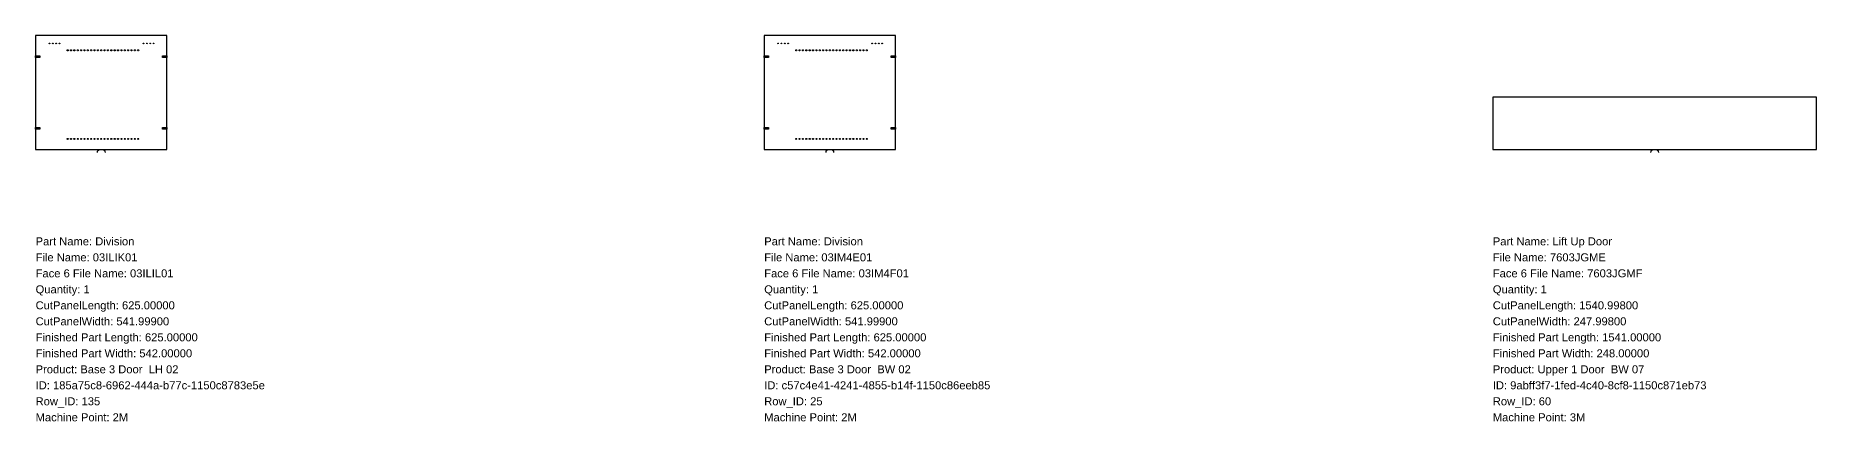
# Model space of a CAD drawing. Header units: inches. Extents: x 0 to 77089, y -1296 to 609.
# Drawn here: x 49044 to 57525, y -1296 to 542 of the extents above; entities that cross this region are included whole.
import ezdxf

# ---------------------------------------------------------------- set-up
doc = ezdxf.new("R2010")
doc.units = ezdxf.units.IN
doc.header["$MEASUREMENT"] = 0
for name, color, linetype in [('BORDER_Z19P0RT1001', 7, 'Continuous'), ('HBORE_Z9P5', 4, 'Continuous'), ('NESTTEXT', 1, 'Continuous'), ('VBORE_Z11P0', 3, 'Continuous'), ('VBORE_Z2P0', 3, 'Continuous')]:
    doc.layers.add(name, color=color, linetype=linetype)
doc.styles.get("Standard").update_dxf_attribs({"font": 'arial.ttf'})

msp = doc.modelspace()

# ---------------------------------------------------------------- linework, layer by layer
at = {"layer": 'BORDER_Z19P0RT1001', "color": 2}
for points in [[(49338.507, -15, -0.41421356), (49353.507, 0), (49669.182, 0), (49669.182, 541.999), (49044.182, 541.999), (49044.182, 0), (49359.857, 0, -0.41421356), (49374.857, -15)], [(52808.307, -15, -0.41421356), (52823.307, 0), (53138.982, 0), (53138.982, 541.999), (52513.982, 541.999), (52513.982, 0), (52829.657, 0, -0.41421356), (52844.657, -15)], [(56736.106, -15, -0.41421356), (56751.106, 0), (57524.78, 0), (57524.78, 247.998), (55983.782, 247.998), (55983.782, 0), (56757.456, 0, -0.41421356), (56772.456, -15)]]:
    msp.add_lwpolyline(points, format="xyb", dxfattribs=at)
at = {"layer": 'HBORE_Z9P5', "color": 4}
for points in [[(49044.182, 445.999), (49064.182, 445.999), (49064.182, 437.999), (49044.182, 437.999), (49044.182, 445.999)], [(49669.182, 437.999), (49649.182, 437.999), (49649.182, 445.999), (49669.182, 445.999), (49669.182, 437.999)], [(52513.982, 445.999), (52533.982, 445.999), (52533.982, 437.999), (52513.982, 437.999), (52513.982, 445.999)], [(53138.982, 437.999), (53118.982, 437.999), (53118.982, 445.999), (53138.982, 445.999), (53138.982, 437.999)], [(49044.182, 103.999), (49064.182, 103.999), (49064.182, 95.999), (49044.182, 95.999), (49044.182, 103.999)], [(49669.182, 95.999), (49649.182, 95.999), (49649.182, 103.999), (49669.182, 103.999), (49669.182, 95.999)], [(52513.982, 103.999), (52533.982, 103.999), (52533.982, 95.999), (52513.982, 95.999), (52513.982, 103.999)], [(53138.982, 95.999), (53118.982, 95.999), (53118.982, 103.999), (53138.982, 103.999), (53138.982, 95.999)]]:
    msp.add_lwpolyline(points, close=True, dxfattribs=at)
at = {"layer": 'VBORE_Z11P0', "color": 3}
for centre in [(49196.682, 471.999), (49228.682, 471.999), (49260.682, 471.999), (49292.682, 471.999), (49324.682, 471.999), (49356.682, 471.999), (49388.682, 471.999), (49420.682, 471.999), (49452.682, 471.999), (49484.682, 471.999), (49516.682, 471.999), (52666.482, 471.999), (52698.482, 471.999), (52730.482, 471.999), (52762.482, 471.999), (52794.482, 471.999), (52826.482, 471.999), (52858.482, 471.999), (52890.482, 471.999), (52922.482, 471.999), (52954.482, 471.999), (52986.482, 471.999), (49196.682, 49.999), (49228.682, 49.999), (49260.682, 49.999), (49292.682, 49.999), (49324.682, 49.999), (49356.682, 49.999), (49388.682, 49.999), (49420.682, 49.999), (49452.682, 49.999), (49484.682, 49.999), (49516.682, 49.999), (52666.482, 49.999), (52698.482, 49.999), (52730.482, 49.999), (52762.482, 49.999), (52794.482, 49.999), (52826.482, 49.999), (52858.482, 49.999), (52890.482, 49.999), (52922.482, 49.999), (52954.482, 49.999), (52986.482, 49.999)]:
    msp.add_circle(centre, 2.505, dxfattribs=at)
at = {"layer": 'VBORE_Z11P0', "color": 1}
for centre in [(49212.682, 471.999), (49244.682, 471.999), (49276.682, 471.999), (49308.682, 471.999), (49340.682, 471.999), (49372.682, 471.999), (49404.682, 471.999), (49436.682, 471.999), (49468.682, 471.999), (49500.682, 471.999), (49532.682, 471.999), (52682.482, 471.999), (52714.482, 471.999), (52746.482, 471.999), (52778.482, 471.999), (52810.482, 471.999), (52842.482, 471.999), (52874.482, 471.999), (52906.482, 471.999), (52938.482, 471.999), (52970.482, 471.999), (53002.482, 471.999), (49212.682, 49.999), (49244.682, 49.999), (49276.682, 49.999), (49308.682, 49.999), (49340.682, 49.999), (49372.682, 49.999), (49404.682, 49.999), (49436.682, 49.999), (49468.682, 49.999), (49500.682, 49.999), (49532.682, 49.999), (52682.482, 49.999), (52714.482, 49.999), (52746.482, 49.999), (52778.482, 49.999), (52810.482, 49.999), (52842.482, 49.999), (52874.482, 49.999), (52906.482, 49.999), (52938.482, 49.999), (52970.482, 49.999), (53002.482, 49.999)]:
    msp.add_circle(centre, 2.505, dxfattribs=at)
at = {"layer": 'VBORE_Z2P0', "color": 3}
for centre in [(49110.182, 504.999), (49142.182, 504.999), (49574.182, 504.999), (49606.182, 504.999), (52579.982, 504.999), (52611.982, 504.999), (53043.982, 504.999), (53075.982, 504.999)]:
    msp.add_circle(centre, 1.5, dxfattribs=at)
at = {"layer": 'VBORE_Z2P0', "color": 1}
for centre in [(49126.182, 504.999), (49158.182, 504.999), (49558.182, 504.999), (49590.182, 504.999), (52595.982, 504.999), (52627.982, 504.999), (53027.982, 504.999), (53059.982, 504.999)]:
    msp.add_circle(centre, 1.5, dxfattribs=at)

# ---------------------------------------------------------------- texts
at = {"layer": 'NESTTEXT', "color": 1}
for s, p in [('Part Name: Division', (49044.182, -457.2)), ('Part Name: Division', (52513.982, -457.2)), ('Part Name: Lift Up Door', (55983.782, -457.2)), ('File Name: 03ILIK01', (49044.182, -533.4)), ('File Name: 03IM4E01', (52513.982, -533.4)), ('File Name: 7603JGME', (55983.782, -533.4)), ('Face 6 File Name: 03ILIL01', (49044.182, -609.6)), ('Face 6 File Name: 03IM4F01', (52513.982, -609.6)), ('Face 6 File Name: 7603JGMF', (55983.782, -609.6)), ('Quantity: 1', (49044.182, -685.8)), ('Quantity: 1', (52513.982, -685.8)), ('Quantity: 1', (55983.782, -685.8)), ('CutPanelLength: 625.00000', (49044.182, -762)), ('CutPanelLength: 625.00000', (52513.982, -762)), ('CutPanelLength: 1540.99800', (55983.782, -762)), ('CutPanelWidth: 541.99900', (49044.182, -838.2)), ('CutPanelWidth: 541.99900', (52513.982, -838.2)), ('CutPanelWidth: 247.99800', (55983.782, -838.2)), ('Finished Part Length: 625.00000', (49044.182, -914.4)), ('Finished Part Length: 625.00000', (52513.982, -914.4)), ('Finished Part Length: 1541.00000', (55983.782, -914.4)), ('Finished Part Width: 542.00000', (49044.182, -990.6)), ('Finished Part Width: 542.00000', (52513.982, -990.6)), ('Finished Part Width: 248.00000', (55983.782, -990.6)), ('Product: Base 3 Door  LH 02', (49044.182, -1066.8)), ('Product: Base 3 Door  BW 02', (52513.982, -1066.8)), ('Product: Upper 1 Door  BW 07', (55983.782, -1066.8)), ('Row_ID: 135', (49044.182, -1219.2)), ('ID: 185a75c8-6962-444a-b77c-1150c8783e5e', (49044.182, -1143)), ('Row_ID: 25', (52513.982, -1219.2)), ('ID: c57c4e41-4241-4855-b14f-1150c86eeb85', (52513.982, -1143)), ('Row_ID: 60', (55983.782, -1219.2)), ('ID: 9abff3f7-1fed-4c40-8cf8-1150c871eb73', (55983.782, -1143)), ('Machine Point: 2M', (49044.182, -1295.4)), ('Machine Point: 2M', (52513.982, -1295.4)), ('Machine Point: 3M', (55983.782, -1295.4))]:
    msp.add_text(s, height=38.1, dxfattribs=at).set_placement(p)

doc.saveas('drawing.dxf')
